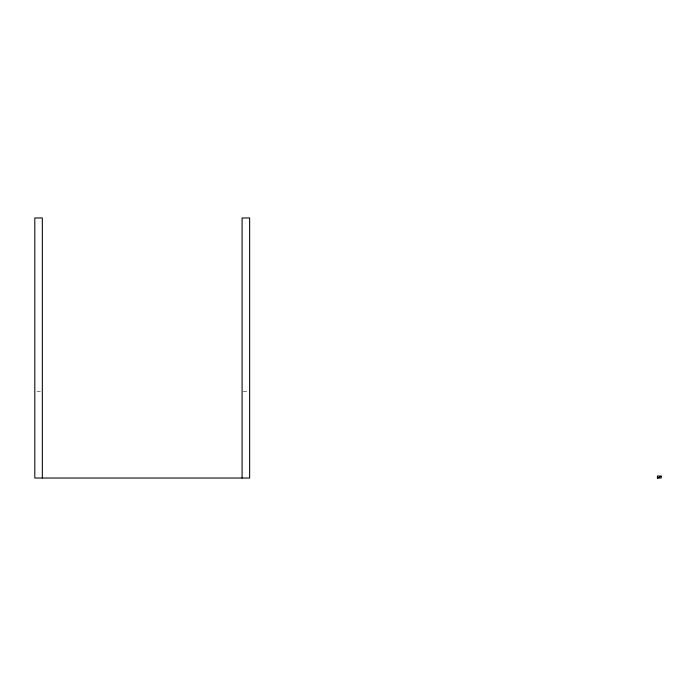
<?xml version="1.0" encoding="UTF-8"?>
<svg xmlns="http://www.w3.org/2000/svg" width="696" height="696" viewBox="0 0 696 696"><rect width="100%" height="100%" fill="white"/><g stroke="black" fill="none" stroke-linecap="round" stroke-linejoin="round"><path stroke-width="0.52" stroke-dasharray="3.48 2.61" d="M36.958 391.343L41.264 391.343M243.174 391.483L247.48 391.483"/><path stroke-width="1.04" d="M657.433 478.03L661.2 476.16L661.2 478.03L657.433 478.03L657.433 475.968L661.2 476.16M242.095 478.03L242.095 217.97L249.638 217.97L249.638 478.03L34.8 478.03L34.8 217.97L42.334 217.97L42.334 478.03"/></g></svg>
